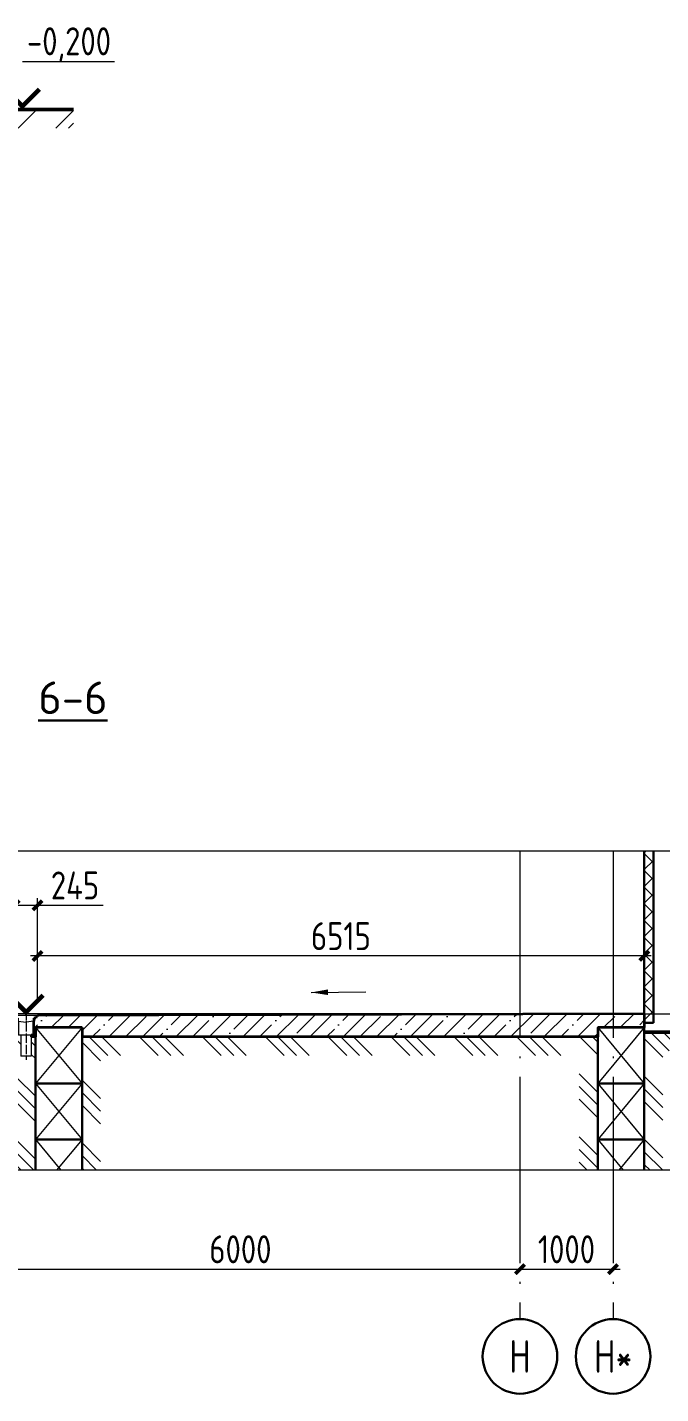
# Model space of a CAD drawing. Extents: x -965262 to 1142518, y -357520 to 71675.
# Drawn here: x 235000 to 241798, y -209796 to -195135 of the extents above; entities that cross this region are included whole.
import ezdxf

# ---------------------------------------------------------------- set-up
doc = ezdxf.new("R2010")
doc.units = 0
doc.header["$LTSCALE"] = 10
doc.linetypes.add('DOTE', pattern=[2.42, 2, -0.2, 0.02, -0.2])
doc.layers.get('0').update_dxf_attribs({"linetype": 'CONTINUOUS', "lineweight": 30})
doc.layers.get('Defpoints').update_dxf_attribs({"linetype": 'CONTINUOUS'})
doc.layers.add('DOTE', color=7, linetype='DOTE', lineweight=9)
doc.layers.add('полы', color=3, linetype='CONTINUOUS', lineweight=35)
doc.styles.add('GOST 2.304', font='isocpeur.ttf', dxfattribs={"width": 0.75, "height": 250})
doc.styles.add('ГОСТ 2м', font='isocpeur.ttf', dxfattribs={"width": 0.8, "height": 250})
doc.dimstyles.new('ГОСТ 2м', dxfattribs={"dimtxt": 250, "dimasz": 100, "dimexe": 75, "dimexo": 150, "dimgap": 62.5, "dimtad": 1, "dimdec": 0, "dimtxsty": 'ГОСТ 2м', "dimblk": 'ARCHTICK', "dimcen": 150, "dimdle": 75, "dimclrd": 256, "dimclre": 256, "dimclrt": 256, "dimadec": 0, "dimazin": 0, "dimtfac": 1, "dimtdec": 0, "dimtmove": 0, "dimatfit": 3, "dimldrblk": 'OBLIQUE', "dimfxl": 1, "dimlwd": 15, "dimlwe": 15, "dimarcsym": 0})

# ---------------------------------------------------------------- blocks, each defined once
blk = doc.blocks.new('_ArchTick')
at = {"color": 0, "linetype": 'ByBlock', "lineweight": 0, "const_width": 0.4}
blk.add_lwpolyline([(-0.5, -0.5), (0.5, 0.5)], dxfattribs=at)
blk = doc.blocks.new('*D1512')
at = {"lineweight": 15, "transparency": 16777216}
for p, q in [((240287, -208310), (240287, -208385)), ((241287, -208310), (241287, -208385)), ((240212, -208460), (241362, -208460))]:
    blk.add_line(p, q, dxfattribs=at)
at = {"layer": 'Defpoints', "color": 0, "lineweight": 15, "transparency": 16777216}
for p in [(240287, -208460), (241287, -208460), (241287, -208460)]:
    blk.add_point(p, dxfattribs=at)
at = {"lineweight": 15, "transparency": 16777216, "xscale": 100, "yscale": 100, "zscale": 100, "rotation": 180}
blk.add_blockref('_ArchTick', (240287, -208460), dxfattribs=at)
at = {"lineweight": 15, "transparency": 16777216, "xscale": 100, "yscale": 100, "zscale": 100}
blk.add_blockref('_ArchTick', (241287, -208460), dxfattribs=at)
at = {"lineweight": 15, "transparency": 16777216, "insert": (240787, -208247), "char_height": 250, "attachment_point": 5, "style": 'ГОСТ 2м'}
blk.add_mtext('{\\H1.2x;1000}', dxfattribs=at)
blk = doc.blocks.new('_Oblique')
at = {"color": 0, "linetype": 'ByBlock', "lineweight": -2}
blk.add_line((-0.5, -0.5), (0.5, 0.5), dxfattribs=at)
blk = doc.blocks.new('*D1514')
at = {"lineweight": 15, "transparency": 16777216}
for p, q in [((234287, -208310), (234287, -208385)), ((240287, -208310), (240287, -208385)), ((234212, -208460), (240362, -208460))]:
    blk.add_line(p, q, dxfattribs=at)
at = {"layer": 'Defpoints', "color": 0, "lineweight": 15, "transparency": 16777216}
for p in [(234287, -208460), (240287, -208460), (240287, -208460)]:
    blk.add_point(p, dxfattribs=at)
at = {"lineweight": 15, "transparency": 16777216, "xscale": 100, "yscale": 100, "zscale": 100, "rotation": 180}
blk.add_blockref('_ArchTick', (234287, -208460), dxfattribs=at)
at = {"lineweight": 15, "transparency": 16777216, "xscale": 100, "yscale": 100, "zscale": 100}
blk.add_blockref('_ArchTick', (240287, -208460), dxfattribs=at)
at = {"lineweight": 15, "transparency": 16777216, "insert": (237287, -208247), "char_height": 250, "attachment_point": 5, "style": 'ГОСТ 2м'}
blk.add_mtext('{\\H1.2x;6000}', dxfattribs=at)
blk = doc.blocks.new('*D1558')
at = {"lineweight": 15, "ltscale": 50, "transparency": 16777216}
for p, q in [((241697, -205099), (235034, -205099)), ((235109, -205589), (235109, -205024)), ((241622, -205569), (241622, -205024))]:
    blk.add_line(p, q, dxfattribs=at)
at = {"layer": 'Defpoints', "color": 0, "lineweight": 15, "ltscale": 50, "transparency": 16777216}
for p in [(235109, -205099), (235109, -205739, -12), (241622, -205719, -12)]:
    blk.add_point(p, dxfattribs=at)
at = {"lineweight": 15, "ltscale": 50, "transparency": 16777216, "xscale": 100, "yscale": 100, "zscale": 100, "rotation": 180}
blk.add_blockref('_ArchTick', (235109, -205099), dxfattribs=at)
at = {"lineweight": 15, "ltscale": 50, "transparency": 16777216, "xscale": 100, "yscale": 100, "zscale": 100}
blk.add_blockref('_ArchTick', (241622, -205099), dxfattribs=at)
at = {"lineweight": 15, "ltscale": 50, "transparency": 16777216, "insert": (238366, -204887), "char_height": 250, "attachment_point": 5, "style": 'ГОСТ 2м'}
blk.add_mtext('{\\H1.2x;6515}', dxfattribs=at)
blk = doc.blocks.new('Тр-1-1')
at = {"lineweight": 15, "ltscale": 50}
for p, q in [((-899310, 883741), (-899310, 883731)), ((-899293, 883731), (-899293, 883711)), ((-899273, 883711), (-899273, 883681)), ((-899103, 883711), (-899103, 883681)), ((-899083, 883731), (-899083, 883711)), ((-899065, 883741), (-899065, 883731))]:
    blk.add_line(p, q, dxfattribs=at)
at = {"lineweight": 15, "ltscale": 10}
for p, q in [((-899065, 883741), (-899310, 883741)), ((-899310, 883731), (-899293, 883731)), ((-899293, 883711), (-899273, 883711)), ((-899083, 883711), (-899103, 883711)), ((-899083, 883731), (-899065, 883731))]:
    blk.add_line(p, q, dxfattribs=at)
at = {"lineweight": 15, "ltscale": 2.5}
for p in [(-899273, 883681), (-899103, 883681)]:
    blk.add_line(p, (-899188, 883671), dxfattribs=at)
at = {"lineweight": 15}
for p, q in [((-899268, 883680), (-899268, 883530)), ((-899108, 883680), (-899108, 883530)), ((-899108, 883530), (-899268, 883530)), ((-899243, 883530), (-899243, 883303)), ((-899133, 883530), (-899133, 883303)), ((-899133, 883303), (-899243, 883303))]:
    blk.add_line(p, q, dxfattribs=at)
at = {"layer": 'DOTE', "ltscale": 5}
blk.add_line((-899188, 883789), (-899188, 883265), dxfattribs=at)
blk = doc.blocks.new('*D1581')
at = {"lineweight": 15, "ltscale": 50, "transparency": 16777216}
for p, q in [((234864, -205589), (234864, -204481)), ((235109, -205589), (235109, -204481)), ((234864, -204556), (235184, -204556)), ((235109, -204556), (235814, -204556))]:
    blk.add_line(p, q, dxfattribs=at)
at = {"layer": 'Defpoints', "color": 0, "lineweight": 15, "ltscale": 50, "transparency": 16777216}
for p in [(234864, -204556), (234864, -205739, 76), (235109, -205739, 76)]:
    blk.add_point(p, dxfattribs=at)
at = {"lineweight": 15, "ltscale": 50, "transparency": 16777216, "xscale": 100, "yscale": 100, "zscale": 100, "rotation": 180}
blk.add_blockref('_ArchTick', (234864, -204556), dxfattribs=at)
at = {"lineweight": 15, "ltscale": 50, "transparency": 16777216, "xscale": 100, "yscale": 100, "zscale": 100}
blk.add_blockref('_ArchTick', (235109, -204556), dxfattribs=at)
at = {"lineweight": 15, "ltscale": 50, "transparency": 16777216, "insert": (235512, -204343), "char_height": 250, "attachment_point": 5, "style": 'ГОСТ 2м'}
blk.add_mtext('{\\H1.2x;245}', dxfattribs=at)

msp = doc.modelspace()

# ---------------------------------------------------------------- hatches: boundary and pattern name
at = {"lineweight": 15, "ltscale": 50}
h = msp.add_hatch(dxfattribs=at)
h.set_pattern_fill('ANSI37', color=256, scale=40, style=0)
h.set_pattern_definition([(45, (-2731205.92, -40018.6), (-89.802561, 89.802561), []), (135, (-2731205.92, -40018.6), (-89.802561, -89.802561), [])])
h.paths.add_polyline_path([(241722.1, -205818.9), (241722.1, -204476.9), (241622.1, -204476.9), (241622.1, -205818.9)])
h.paths.add_polyline_path([(241622.1, -204476.9), (241722.1, -204476.9), (241722.1, -203976.9), (241622.1, -203976.9)])
h = msp.add_hatch(dxfattribs=at)
h.set_pattern_fill('ANSI35', color=3, scale=40, style=0)
h.set_pattern_definition([(45, (-2731205.92, -40018.6), (-179.605122, 179.605122), []), (45, (-2731026.32, -40018.6), (-179.605122, 179.605122), [317.5, -63.5, 0, -63.5])])
h.paths.add_polyline_path([(227630, -205968.9), (227630, -205718.9), (234864.1, -205738.9), (234864.1, -205748.9), (234881.6, -205748.9), (234881.6, -205768.9), (234901.6, -205768.9), (234901.6, -205798.9), (234906.6, -205799.5), (234906.6, -205949.5), (234931.6, -205949.5), (234931.6, -205968.9)])
h.paths.add_polyline_path([(235041.6, -205968.9), (235041.6, -205949.5), (235066.6, -205949.5), (235066.6, -205799.5), (235071.6, -205798.9), (235071.6, -205768.9), (235091.6, -205768.9), (235091.6, -205748.9), (235109.1, -205748.9), (235109.1, -205738.9), (241622.1, -205718.9), (241622.1, -205868.9), (241122.1, -205868.9), (241122.1, -205968.9)])
h.paths.add_polyline_path([(235087.1, -205968.9), (235587.1, -205968.9), (235587.1, -205868.9), (235087.1, -205868.9)], flags=17)
h.paths.add_polyline_path([(229037.1, -205968.9), (229537.1, -205968.9), (229537.1, -205868.9), (229037.1, -205868.9)], flags=16)
h.paths.add_polyline_path([(227630, -205937.4), (227130, -205812.4), (227504, -205718.9), (227630, -205718.9)])
h = msp.add_hatch(dxfattribs=at)
h.set_pattern_fill('MCSHATCHBG', color=256, scale=30, angle=90, style=0, pattern_type=2)
h.set_pattern_definition([(135, (983279.5, -1218993.8), (-337.49995, -337.49995), []), (135, (983279.5, -1218858.8), (-337.49995, -337.49995), []), (135, (983279.5, -1219398.8), (-337.49995, -337.49995), [])])
h.paths.add_polyline_path([(227630, -206168.9), (234931.6, -206168.9), (234931.6, -205968.9), (227630, -205968.9)])
h.paths.add_polyline_path([(235041.6, -206168.9), (241122.1, -206168.9), (241122.1, -205968.9), (235041.6, -205968.9)])
h.paths.add_polyline_path([(241622.1, -207397.9), (241622.1, -205918.9), (243623, -205918.9), (243623, -206118.9), (241822.1, -206118.9), (241822.1, -207397.9)])
h.paths.add_polyline_path([(240922.1, -206168.9), (241122.1, -206168.9), (241122.1, -207397.9), (240922.1, -207397.9)])
h.paths.add_polyline_path([(235087.1, -206168.9), (235587.1, -206168.9), (235587.1, -205968.9), (235087.1, -205968.9)])
h.paths.add_polyline_path([(235587.1, -206168.9), (235787.1, -206168.9), (235787.1, -207397.9), (235587.1, -207397.9)])
h.paths.add_polyline_path([(235087.1, -206168.9), (234887.1, -206168.9), (234887.1, -207397.9), (235087.1, -207397.9)])
h.paths.add_polyline_path([(229037.1, -206168.9), (229537.1, -206168.9), (229537.1, -205968.9), (229037.1, -205968.9)])
h.paths.add_polyline_path([(229037.1, -207397.9), (228837.1, -207397.9), (228837.1, -206168.9), (229037.1, -206168.9)])
h.paths.add_polyline_path([(229537.1, -207397.9), (229737.1, -207397.9), (229737.1, -206168.9), (229537.1, -206168.9)])

# ---------------------------------------------------------------- linework, layer by layer
at = {"lineweight": 15, "ltscale": 0.3}
msp.add_line((235935.1, -195505.1, 10846.6), (234946.5, -195505.1, 10846.6), dxfattribs=at)
at = {"lineweight": 50, "ltscale": 50}
for p, q in [((234351.6, -196018.2, 10852.6), (235496.5, -196018.2, 10852.6)), ((243623, -205918.9, 9789.8), (241622.1, -205918.9, 9801.8))]:
    msp.add_line(p, q, dxfattribs=at)
at = {"lineweight": 15, "ltscale": 50}
for p, q in [((234901.6, -196218.2, 9801.8), (235101.6, -196018.2, 9801.8)), ((235306.6, -196218.2, 9801.8), (235496.5, -196028.3, 9801.8)), ((235441.6, -196218.2, 9801.8), (235496.5, -196163.3, 9801.8)), ((238046.4, -205491.2, 7576.8), (238634.4, -205484.4, 7576.8))]:
    msp.add_line(p, q, dxfattribs=at)
at = {"color": 5, "lineweight": 15, "ltscale": 50}
for p, q in [((242222.1, -203976.9, 9801.8), (234726.1, -203976.9, 9801.8)), ((242222.1, -207397.9, 9801.8), (234726.1, -207397.9, 9801.8))]:
    msp.add_line(p, q, dxfattribs=at)
at = {"ltscale": 50}
for p, q in [((241622.1, -203976.9, 7942.7), (241622.1, -205818.9, 9801.8)), ((241722.1, -203976.9, 9912.8), (241722.1, -205818.9, 9860.7)), ((241722.1, -205818.9, 9801.8), (241622.1, -205818.9, 9801.8))]:
    msp.add_line(p, q, dxfattribs=at)
at = {"lineweight": 15, "ltscale": 100, "extrusion": (0, 1, 0)}
msp.add_line((241622.1, -205718.9, 9801.8), (242339.5, -205718.9, 9070.2), dxfattribs=at)
at = {"lineweight": 15}
for p, q in [((235087.1, -205868.9, 9801.8), (235587.1, -206468.9, 9781.8)), ((235587.1, -205868.9, 9801.8), (235087.1, -206468.9, 9781.8)), ((241122.1, -205868.9, 9801.8), (241622.1, -206468.9, 9781.8)), ((241622.1, -205868.9, 9801.8), (241122.1, -206468.9, 9781.8)), ((235087.1, -206468.9, 9801.8), (235587.1, -207068.9, 9781.8)), ((235587.1, -206468.9, 9801.8), (235087.1, -207068.9, 9781.8)), ((241122.1, -206468.9, 9801.8), (241622.1, -207068.9, 9781.8)), ((241622.1, -206468.9, 9801.8), (241122.1, -207068.9, 9781.8)), ((235087.1, -207068.9, 9801.8), (235361.2, -207397.9, 9790.9)), ((235587.1, -207068.9, 9801.8), (235312.9, -207397.9, 9790.9)), ((241122.1, -207068.9, 9801.8), (241396.2, -207397.9, 9790.9)), ((241622.1, -207068.9, 9801.8), (241347.9, -207397.9, 9790.9))]:
    msp.add_line(p, q, dxfattribs=at)
at = {"lineweight": 15, "const_width": 50}
for points, elevation in [([(235128.9, -195800.5), (234946.5, -195982.8), (234764.2, -195800.5)], 10846.6), ([(235168.9, -205521.2), (234986.6, -205703.5), (234804.3, -205521.2)], 9789.8)]:
    msp.add_lwpolyline(points, dxfattribs=dict(at, elevation=elevation))
at = {"ltscale": 50, "elevation": 9801.8}
for points in [[(235087.1, -206468.9), (235587.1, -206468.9), (235587.1, -205868.9), (235087.1, -205868.9)], [(241122.1, -206468.9), (241622.1, -206468.9), (241622.1, -205868.9), (241122.1, -205868.9)], [(235087.1, -207068.9), (235587.1, -207068.9), (235587.1, -206468.9), (235087.1, -206468.9)], [(241122.1, -207068.9), (241622.1, -207068.9), (241622.1, -206468.9), (241122.1, -206468.9)]]:
    msp.add_lwpolyline(points, close=True, dxfattribs=at)
for points in [[(235587.1, -207397.9), (235587.1, -207068.9), (235087.1, -207068.9), (235087.1, -207397.9)], [(241622.1, -207397.9), (241622.1, -207068.9), (241122.1, -207068.9), (241122.1, -207397.9)]]:
    msp.add_lwpolyline(points, dxfattribs=at)
at = {"lineweight": 15, "ltscale": 50}
msp.add_solid([(238226.7, -205519, 7576.8), (238226, -205459, 7576.8), (238046.4, -205491.2, 7576.8)], dxfattribs=at)
at = {"layer": 'DOTE', "ltscale": 100}
for p, q in [((240287.1, -203976.9, 9801.8), (240287.1, -208996.3, 9801.8)), ((241287.1, -203976.9, 10876), (241287.1, -208996.3, 11253.1))]:
    msp.add_line(p, q, dxfattribs=at)
at = {"layer": 'DOTE', "linetype": 'Continuous', "lineweight": 30}
for centre in [(240287.1, -209396.3, 11253.1), (241287.1, -209396.3, 11253.1)]:
    msp.add_circle(centre, 400, dxfattribs=at)
at = {"layer": 'полы', "lineweight": 0, "ltscale": 50}
msp.add_line((241622.1, -205718.9, 9801.8), (230012.1, -205718.9, 9789.8), dxfattribs=at)
at = {"layer": 'полы', "ltscale": 50}
for p, q in [((235071.6, -205798.9, 9789.8), (235066.6, -205799.5, 9789.8)), ((235066.6, -205799.5, 9789.8), (235066.6, -205949.5, 9789.8)), ((235091.6, -205768.9, 9789.8), (235071.6, -205768.9, 9789.8)), ((235071.6, -205768.9, 9789.8), (235071.6, -205798.9, 9789.8)), ((235109.1, -205748.9, 9789.8), (235091.6, -205748.9, 9789.8)), ((235091.6, -205748.9, 9789.8), (235091.6, -205768.9, 9789.8)), ((241622.1, -205718.9, 9789.8), (235109.1, -205738.9, 9789.8)), ((235109.1, -205738.9, 9789.8), (235109.1, -205748.9, 9789.8)), ((241622.1, -205718.9, 9789.8), (241622.1, -205868.9, 9801.8)), ((235066.6, -205949.5, 9789.8), (235041.6, -205949.5, 9789.8)), ((235041.6, -205949.5, 9789.8), (235041.6, -205968.9, 9714.1)), ((235087.1, -205968.9, 10920.7), (235041.6, -205968.9, 10929.2)), ((235587.1, -205868.9, 9801.8), (235087.1, -205868.9, 9801.8)), ((235087.1, -205868.9, 9801.8), (235087.1, -205968.9, 9801.8)), ((235587.1, -205868.9, 9801.8), (235587.1, -205968.9, 9801.8)), ((241122.1, -205968.9, 9801.8), (235587.1, -205968.9, 10828)), ((241622.1, -205868.9, 9801.8), (241122.1, -205868.9, 9801.8)), ((241122.1, -205868.9, 9801.8), (241122.1, -205968.9, 9801.8))]:
    msp.add_line(p, q, dxfattribs=at)

# ---------------------------------------------------------------- block references
msp.add_blockref('Тр-1-1', (1134174.3, -1089479.6, 9789.8))

# ---------------------------------------------------------------- texts
at = {"insert": (235447.5, -195320.4, 10846.6), "char_height": 300, "width": 1200, "attachment_point": 5, "style": 'GOST 2.304'}
msp.add_mtext('{\\W0.8;-0,200}', dxfattribs=at)
at = {"layer": 'DOTE', "linetype": 'Continuous', "lineweight": 30, "ltscale": 100, "char_height": 350, "width": 800, "attachment_point": 5, "style": 'GOST 2.304'}
for s, insert in [('{\\W1;\\L\\C5;6-6}', (235489, -202329.2, -7970.9)), ('Н', (240287.1, -209396.3, 11253.1)), ('Н*', (241287.1, -209396.3, 11253.1))]:
    msp.add_mtext(s, dxfattribs=dict(at, insert=insert))

# ---------------------------------------------------------------- dimensions: what is measured, and where the dimension line sits
at = {"lineweight": 15, "ltscale": 50}
dim = msp.add_linear_dim(base=(234864.1, -204555.8, 9714.1), p1=(235109.1, -205738.9, 9789.8), p2=(234864.1, -205738.9, 9789.8), text='{\\H1.2x;<>}', dimstyle='ГОСТ 2м', dxfattribs=at)
dim.commit()
dim.dimension.update_dxf_attribs({"geometry": '*D1581', "text_midpoint": (235511.6, -204555.8, 9714.1), "dimtype": 160})
dim = msp.add_linear_dim(base=(235109.1, -205099.3, 9801.8), p1=(241622.1, -205718.9, 9789.8), p2=(235109.1, -205738.9, 9789.8), text='{\\H1.2x;6515}', dimstyle='ГОСТ 2м', dxfattribs=at)
dim.commit()
dim.dimension.update_dxf_attribs({"geometry": '*D1558', "text_midpoint": (238365.6, -204886.8, 9801.8)})
at = {"lineweight": 15}
for base, p1, p2, picture, middle in [((240287.1, -208459.9, 13061.6), (234287.1, -208459.9, 13061.6), (240287.1, -208459.9, 13061.6), '*D1514', (237287.1, -208247.4, 13061.6)), ((241287.1, -208459.9, 9801.8), (240287.1, -208459.9, 9801.8), (241287.1, -208459.9, 9801.8), '*D1512', (240787.1, -208247.4, 9801.8))]:
    dim = msp.add_linear_dim(base=base, p1=p1, p2=p2, text='{\\H1.2x;<>}', dimstyle='ГОСТ 2м', dxfattribs=at)
    dim.commit()
    dim.dimension.update_dxf_attribs({"geometry": picture, "text_midpoint": middle})

doc.saveas('drawing.dxf')
